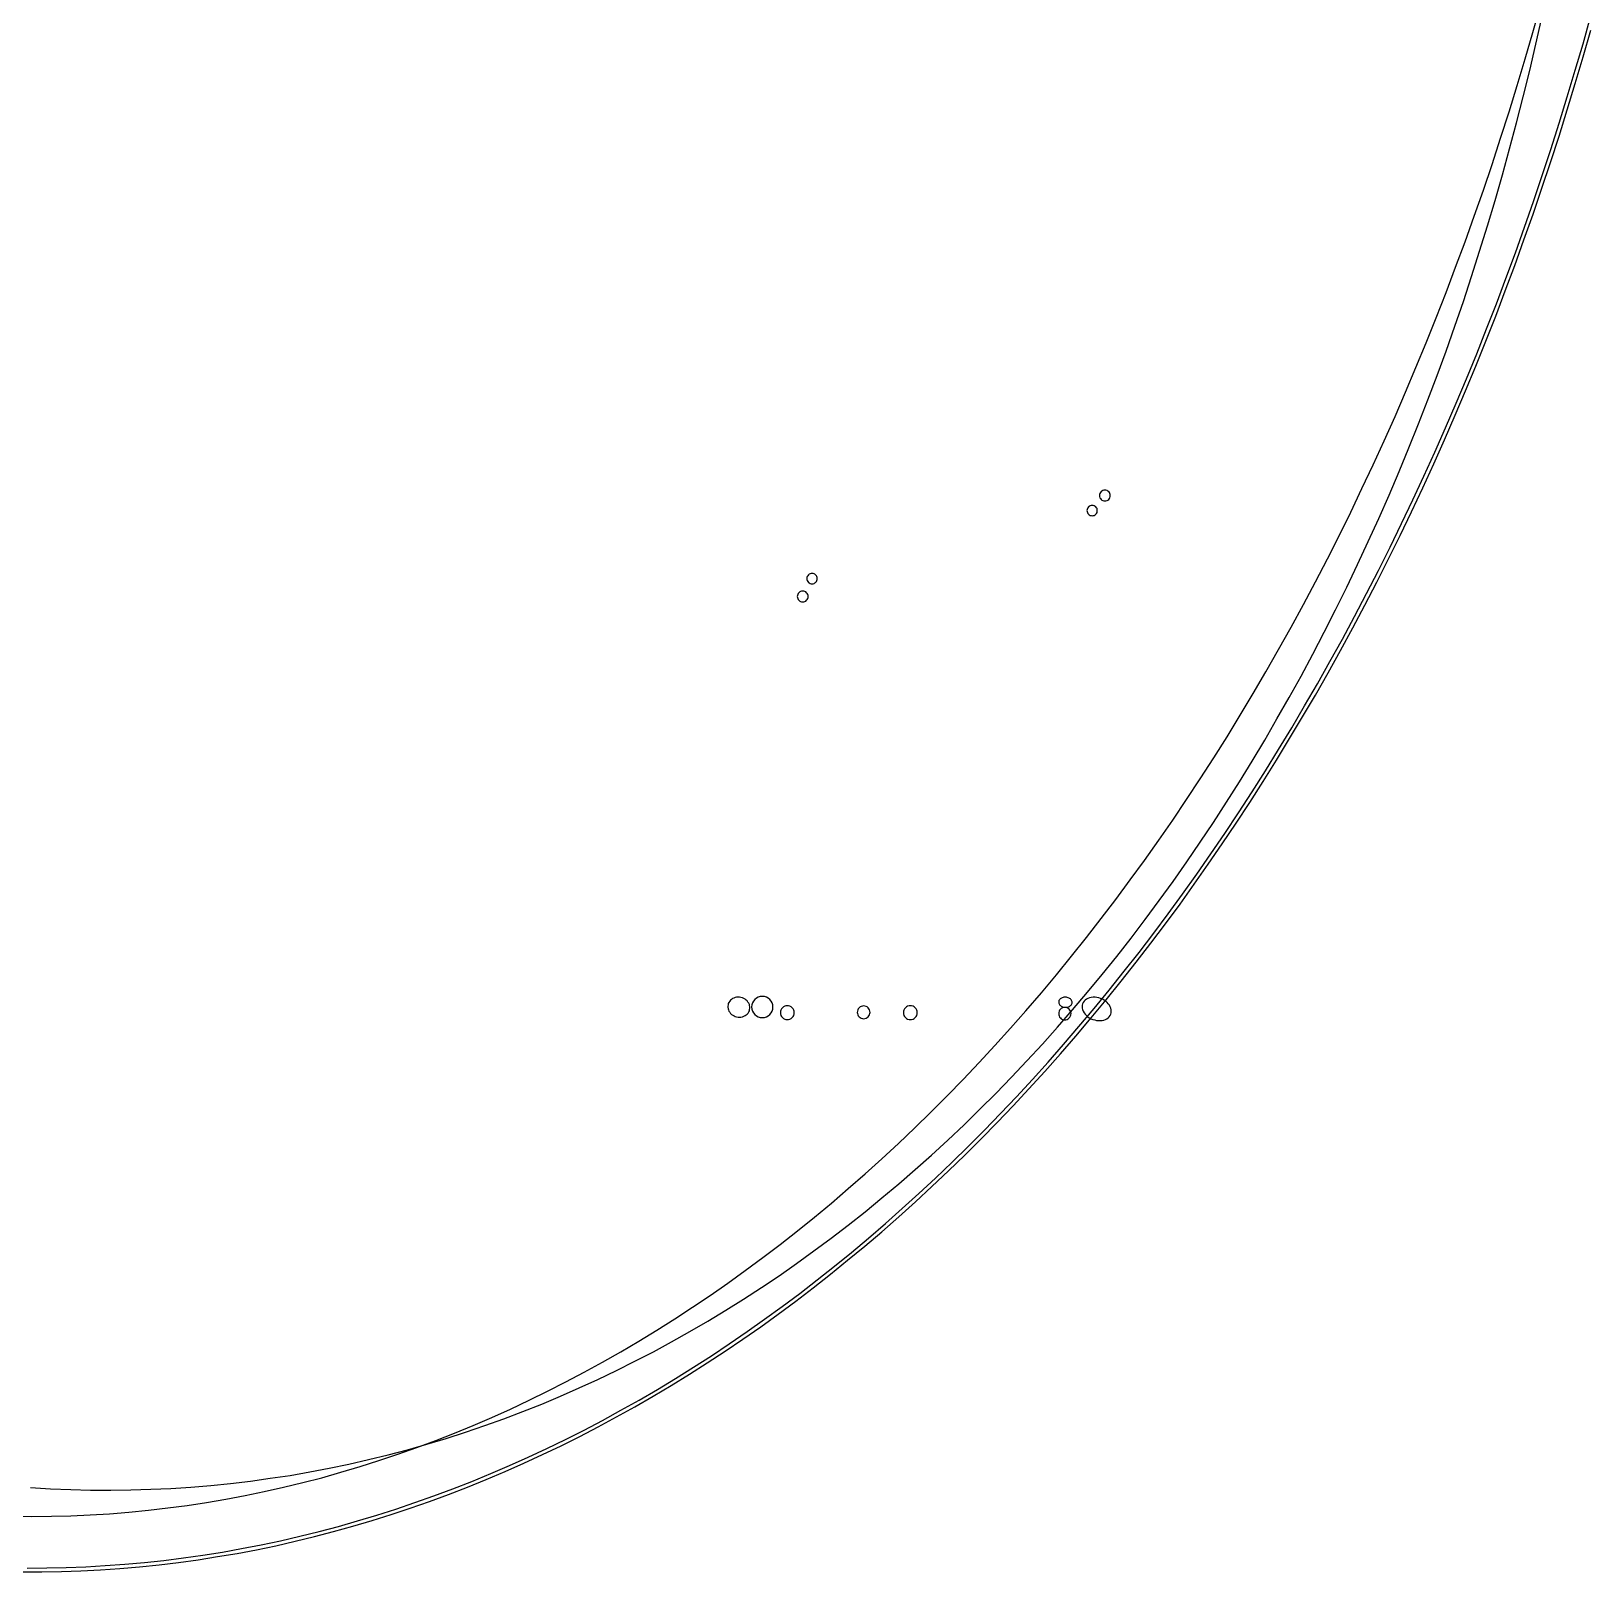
# Model space of a CAD drawing. Extents: x -1 to 217, y -22 to 302.
# Drawn here: x 107.8 to 208.7, y -22.3 to 77.4 of the extents above; entities that cross this region are included whole.
import ezdxf

# ---------------------------------------------------------------- set-up
doc = ezdxf.new("R2010")
doc.units = 0

msp = doc.modelspace()

# ---------------------------------------------------------------- linework, layer by layer
at = {"layer": 'CIRCLES'}
for p, q in [((176.97, 47.44), (176.95, 47.38)), ((177, 47.5), (176.97, 47.44)), ((177.04, 47.56), (177, 47.5)), ((177.1, 47.6), (177.04, 47.56)), ((177.16, 47.63), (177.1, 47.6)), ((177.22, 47.65), (177.16, 47.63)), ((177.29, 47.66), (177.22, 47.65)), ((177.36, 47.65), (177.29, 47.66)), ((177.43, 47.63), (177.36, 47.65)), ((177.49, 47.6), (177.43, 47.63)), ((177.54, 47.56), (177.49, 47.6)), ((177.58, 47.5), (177.54, 47.56)), ((177.62, 47.44), (177.58, 47.5)), ((177.64, 47.38), (177.62, 47.44)), ((176.16, 46.46), (176.14, 46.4)), ((176.19, 46.52), (176.16, 46.46)), ((176.23, 46.57), (176.19, 46.52)), ((176.28, 46.61), (176.23, 46.57)), ((176.34, 46.64), (176.28, 46.61)), ((176.4, 46.66), (176.34, 46.64)), ((176.47, 46.67), (176.4, 46.66)), ((176.53, 46.66), (176.47, 46.67)), ((176.59, 46.64), (176.53, 46.66)), ((176.65, 46.61), (176.59, 46.64)), ((176.7, 46.57), (176.65, 46.61)), ((176.74, 46.52), (176.7, 46.57)), ((176.78, 46.46), (176.74, 46.52)), ((176.79, 46.4), (176.78, 46.46)), ((176.95, 47.38), (176.94, 47.31)), ((176.94, 47.31), (176.95, 47.24)), ((176.95, 47.24), (176.97, 47.17)), ((176.97, 47.17), (177, 47.11)), ((177, 47.11), (177.04, 47.06)), ((177.04, 47.06), (177.1, 47.01)), ((177.1, 47.01), (177.16, 46.98)), ((177.16, 46.98), (177.22, 46.96)), ((177.22, 46.96), (177.29, 46.96)), ((177.29, 46.96), (177.36, 46.96)), ((177.36, 46.96), (177.43, 46.98)), ((177.43, 46.98), (177.49, 47.01)), ((177.49, 47.01), (177.54, 47.06)), ((177.54, 47.06), (177.58, 47.11)), ((177.58, 47.11), (177.62, 47.17)), ((177.62, 47.17), (177.64, 47.24)), ((177.64, 47.31), (177.64, 47.38)), ((177.64, 47.24), (177.64, 47.31)), ((176.14, 46.4), (176.13, 46.33)), ((176.13, 46.33), (176.14, 46.27)), ((176.14, 46.27), (176.16, 46.21)), ((176.16, 46.21), (176.19, 46.15)), ((176.19, 46.15), (176.23, 46.1)), ((176.23, 46.1), (176.28, 46.06)), ((176.28, 46.06), (176.34, 46.02)), ((176.34, 46.02), (176.4, 46.01)), ((176.4, 46.01), (176.47, 46)), ((176.47, 46), (176.53, 46.01)), ((176.53, 46.01), (176.59, 46.02)), ((176.59, 46.02), (176.65, 46.06)), ((176.65, 46.06), (176.7, 46.1)), ((176.7, 46.1), (176.74, 46.15)), ((176.74, 46.15), (176.78, 46.21)), ((176.78, 46.21), (176.79, 46.27)), ((176.8, 46.33), (176.79, 46.4)), ((176.79, 46.27), (176.8, 46.33)), ((158.02, 42), (158.01, 41.93)), ((158.01, 41.93), (158.02, 41.87)), ((158.04, 42.06), (158.02, 42)), ((158.02, 41.87), (158.04, 41.8)), ((158.07, 42.12), (158.04, 42.06)), ((158.04, 41.8), (158.07, 41.75)), ((158.11, 42.17), (158.07, 42.12)), ((158.07, 41.75), (158.11, 41.69)), ((158.16, 42.21), (158.11, 42.17)), ((158.11, 41.69), (158.16, 41.65)), ((158.22, 42.24), (158.16, 42.21)), ((158.16, 41.65), (158.22, 41.62)), ((158.28, 42.26), (158.22, 42.24)), ((158.22, 41.62), (158.28, 41.6)), ((158.35, 42.27), (158.28, 42.26)), ((158.28, 41.6), (158.35, 41.6)), ((158.41, 42.26), (158.35, 42.27)), ((158.35, 41.6), (158.41, 41.6)), ((158.48, 42.24), (158.41, 42.26)), ((158.41, 41.6), (158.48, 41.62)), ((158.53, 42.21), (158.48, 42.24)), ((158.48, 41.62), (158.53, 41.65)), ((158.58, 42.17), (158.53, 42.21)), ((158.53, 41.65), (158.58, 41.69)), ((158.63, 42.12), (158.58, 42.17)), ((158.58, 41.69), (158.63, 41.75)), ((158.66, 42.06), (158.63, 42.12)), ((158.63, 41.75), (158.66, 41.8)), ((158.68, 42), (158.66, 42.06)), ((158.66, 41.8), (158.68, 41.87)), ((158.68, 41.93), (158.68, 42)), ((158.68, 41.87), (158.68, 41.93)), ((157.4, 40.84), (157.39, 40.78)), ((157.39, 40.78), (157.4, 40.71)), ((157.42, 40.91), (157.4, 40.84)), ((157.4, 40.71), (157.42, 40.64)), ((157.45, 40.97), (157.42, 40.91)), ((157.42, 40.64), (157.45, 40.58)), ((157.49, 41.02), (157.45, 40.97)), ((157.45, 40.58), (157.49, 40.53)), ((157.55, 41.07), (157.49, 41.02)), ((157.49, 40.53), (157.55, 40.48)), ((157.61, 41.1), (157.55, 41.07)), ((157.55, 40.48), (157.61, 40.45)), ((157.67, 41.12), (157.61, 41.1)), ((157.61, 40.45), (157.67, 40.43)), ((157.74, 41.13), (157.67, 41.12)), ((157.67, 40.43), (157.74, 40.42)), ((157.81, 41.12), (157.74, 41.13)), ((157.74, 40.42), (157.81, 40.43)), ((157.88, 41.1), (157.81, 41.12)), ((157.81, 40.43), (157.88, 40.45)), ((157.94, 41.07), (157.88, 41.1)), ((157.88, 40.45), (157.94, 40.48)), ((157.99, 41.02), (157.94, 41.07)), ((157.94, 40.48), (157.99, 40.53)), ((158.04, 40.97), (157.99, 41.02)), ((157.99, 40.53), (158.04, 40.58)), ((158.07, 40.91), (158.04, 40.97)), ((158.04, 40.58), (158.07, 40.64)), ((158.09, 40.84), (158.07, 40.91)), ((158.07, 40.64), (158.09, 40.71)), ((158.09, 40.78), (158.09, 40.84)), ((158.09, 40.71), (158.09, 40.78)), ((154.45, 14.34), (154.44, 14.21)), ((154.44, 14.21), (154.45, 14.08)), ((154.49, 14.47), (154.45, 14.34)), ((154.56, 14.59), (154.49, 14.47)), ((154.64, 14.7), (154.56, 14.59)), ((154.75, 14.78), (154.64, 14.7)), ((154.87, 14.85), (154.75, 14.78)), ((155, 14.89), (154.87, 14.85)), ((155.13, 14.9), (155, 14.89)), ((155.27, 14.89), (155.13, 14.9)), ((155.39, 14.85), (155.27, 14.89)), ((155.51, 14.78), (155.39, 14.85)), ((155.62, 14.7), (155.51, 14.78)), ((155.7, 14.59), (155.62, 14.7)), ((155.77, 14.47), (155.7, 14.59)), ((155.81, 14.34), (155.77, 14.47)), ((155.82, 14.21), (155.81, 14.34)), ((155.81, 14.08), (155.82, 14.21)), ((156.43, 14.16), (156.38, 14.09)), ((156.5, 14.21), (156.43, 14.16)), ((156.58, 14.26), (156.5, 14.21)), ((156.66, 14.28), (156.58, 14.26)), ((156.75, 14.29), (156.66, 14.28)), ((156.83, 14.28), (156.75, 14.29)), ((156.92, 14.26), (156.83, 14.28)), ((157, 14.21), (156.92, 14.26)), ((157.06, 14.16), (157, 14.21)), ((157.12, 14.09), (157.06, 14.16)), ((161.39, 14.16), (161.34, 14.09)), ((161.45, 14.21), (161.39, 14.16)), ((161.53, 14.25), (161.45, 14.21)), ((161.6, 14.27), (161.53, 14.25)), ((161.68, 14.28), (161.6, 14.27)), ((161.76, 14.27), (161.68, 14.28)), ((161.84, 14.25), (161.76, 14.27)), ((161.91, 14.21), (161.84, 14.25)), ((161.98, 14.16), (161.91, 14.21)), ((162.03, 14.09), (161.98, 14.16)), ((164.39, 14.16), (164.33, 14.09)), ((164.46, 14.21), (164.39, 14.16)), ((164.53, 14.26), (164.46, 14.21)), ((164.62, 14.28), (164.53, 14.26)), ((164.71, 14.29), (164.62, 14.28)), ((164.79, 14.28), (164.71, 14.29)), ((164.88, 14.26), (164.79, 14.28)), ((164.95, 14.21), (164.88, 14.26)), ((165.02, 14.16), (164.95, 14.21)), ((165.08, 14.09), (165.02, 14.16)), ((174.54, 14.15), (174.47, 14.11)), ((174.62, 14.17), (174.54, 14.15)), ((174.7, 14.18), (174.62, 14.17)), ((174.77, 14.17), (174.7, 14.18)), ((174.85, 14.15), (174.77, 14.17)), ((174.92, 14.11), (174.85, 14.15)), ((154.45, 14.08), (154.49, 13.95)), ((154.49, 13.95), (154.56, 13.83)), ((154.56, 13.83), (154.64, 13.72)), ((154.64, 13.72), (154.75, 13.64)), ((154.75, 13.64), (154.87, 13.57)), ((154.87, 13.57), (155, 13.53)), ((155, 13.53), (155.13, 13.52)), ((155.13, 13.52), (155.27, 13.53)), ((155.27, 13.53), (155.39, 13.57)), ((155.39, 13.57), (155.51, 13.64)), ((155.51, 13.64), (155.62, 13.72)), ((155.62, 13.72), (155.7, 13.83)), ((155.7, 13.83), (155.77, 13.95)), ((155.77, 13.95), (155.81, 14.08)), ((156.31, 13.93), (156.3, 13.84)), ((156.3, 13.84), (156.31, 13.76)), ((156.33, 14.01), (156.31, 13.93)), ((156.31, 13.76), (156.33, 13.67)), ((156.38, 14.09), (156.33, 14.01)), ((156.33, 13.67), (156.38, 13.59)), ((156.38, 13.59), (156.43, 13.53)), ((156.43, 13.53), (156.5, 13.47)), ((156.5, 13.47), (156.58, 13.43)), ((156.58, 13.43), (156.66, 13.4)), ((156.66, 13.4), (156.75, 13.4)), ((156.75, 13.4), (156.83, 13.4)), ((156.83, 13.4), (156.92, 13.43)), ((156.92, 13.43), (157, 13.47)), ((157, 13.47), (157.06, 13.53)), ((157.06, 13.53), (157.12, 13.59)), ((157.16, 14.01), (157.12, 14.09)), ((157.12, 13.59), (157.16, 13.67)), ((157.19, 13.93), (157.16, 14.01)), ((157.16, 13.67), (157.19, 13.76)), ((157.19, 13.84), (157.19, 13.93)), ((157.19, 13.76), (157.19, 13.84)), ((161.28, 13.95), (161.27, 13.86)), ((161.27, 13.86), (161.28, 13.78)), ((161.3, 14.02), (161.28, 13.95)), ((161.28, 13.78), (161.3, 13.71)), ((161.34, 14.09), (161.3, 14.02)), ((161.3, 13.71), (161.34, 13.63)), ((161.34, 13.63), (161.39, 13.57)), ((161.39, 13.57), (161.45, 13.52)), ((161.45, 13.52), (161.53, 13.48)), ((161.53, 13.48), (161.6, 13.46)), ((161.6, 13.46), (161.68, 13.45)), ((161.68, 13.45), (161.76, 13.46)), ((161.76, 13.46), (161.84, 13.48)), ((161.84, 13.48), (161.91, 13.52)), ((161.91, 13.52), (161.98, 13.57)), ((161.98, 13.57), (162.03, 13.63)), ((162.07, 14.02), (162.03, 14.09)), ((162.03, 13.63), (162.07, 13.71)), ((162.09, 13.95), (162.07, 14.02)), ((162.07, 13.71), (162.09, 13.78)), ((162.1, 13.86), (162.09, 13.95)), ((162.09, 13.78), (162.1, 13.86)), ((164.27, 13.93), (164.26, 13.84)), ((164.26, 13.84), (164.27, 13.76)), ((164.29, 14.01), (164.27, 13.93)), ((164.27, 13.76), (164.29, 13.67)), ((164.33, 14.09), (164.29, 14.01)), ((164.29, 13.67), (164.33, 13.59)), ((164.33, 13.59), (164.39, 13.53)), ((164.39, 13.53), (164.46, 13.47)), ((164.46, 13.47), (164.53, 13.43)), ((164.53, 13.43), (164.62, 13.4)), ((164.62, 13.4), (164.71, 13.4)), ((164.71, 13.4), (164.79, 13.4)), ((164.79, 13.4), (164.88, 13.43)), ((164.88, 13.43), (164.95, 13.47)), ((164.95, 13.47), (165.02, 13.53)), ((165.02, 13.53), (165.08, 13.59)), ((165.12, 14.01), (165.08, 14.09)), ((165.08, 13.59), (165.12, 13.67)), ((165.14, 13.93), (165.12, 14.01)), ((165.12, 13.67), (165.14, 13.76)), ((165.15, 13.84), (165.14, 13.93)), ((165.14, 13.76), (165.15, 13.84)), ((174.33, 13.93), (174.3, 13.86)), ((174.3, 13.86), (174.3, 13.78)), ((174.3, 13.78), (174.3, 13.7)), ((174.3, 13.7), (174.33, 13.63)), ((174.36, 14), (174.33, 13.93)), ((174.33, 13.63), (174.36, 13.56)), ((174.41, 14.06), (174.36, 14)), ((174.36, 13.56), (174.41, 13.5)), ((174.47, 14.11), (174.41, 14.06)), ((174.41, 13.5), (174.47, 13.45)), ((174.47, 13.45), (174.54, 13.41)), ((174.54, 13.41), (174.62, 13.39)), ((174.62, 13.39), (174.7, 13.38)), ((174.7, 13.38), (174.77, 13.39)), ((174.77, 13.39), (174.85, 13.41)), ((174.85, 13.41), (174.92, 13.45)), ((174.98, 14.06), (174.92, 14.11)), ((174.92, 13.45), (174.98, 13.5)), ((175.03, 14), (174.98, 14.06)), ((174.98, 13.5), (175.03, 13.56)), ((175.07, 13.93), (175.03, 14)), ((175.03, 13.56), (175.07, 13.63)), ((175.09, 13.86), (175.07, 13.93)), ((175.07, 13.63), (175.09, 13.7)), ((175.1, 13.78), (175.09, 13.86)), ((175.09, 13.7), (175.1, 13.78))]:
    msp.add_line(p, q, dxfattribs=at)
at = {"layer": 'ELLIPSES'}
for p, q in [((204.98, 77.28), (205.47, 79.02)), ((205.17, 76.52), (205.55, 78.23)), ((208.22, 76.55), (208.7, 78.29)), ((204.48, 75.56), (204.98, 77.28)), ((208.23, 75.7), (208.72, 77.43)), ((204.77, 74.81), (205.17, 76.52)), ((207.72, 74.83), (208.22, 76.55)), ((207.72, 73.98), (208.23, 75.7)), ((203.96, 73.84), (204.48, 75.56)), ((204.35, 73.11), (204.77, 74.81)), ((207.2, 73.11), (207.72, 74.83)), ((203.44, 72.13), (203.96, 73.84)), ((207.2, 72.27), (207.72, 73.98)), ((203.92, 71.42), (204.35, 73.11)), ((206.67, 71.4), (207.2, 73.11)), ((202.89, 70.43), (203.44, 72.13)), ((206.67, 70.57), (207.2, 72.27)), ((203.47, 69.74), (203.92, 71.42)), ((206.13, 69.7), (206.67, 71.4)), ((202.34, 68.74), (202.89, 70.43)), ((203.01, 68.07), (203.47, 69.74)), ((205.58, 68.02), (206.13, 69.7)), ((206.12, 68.87), (206.67, 70.57)), ((201.77, 67.06), (202.34, 68.74)), ((205.56, 67.19), (206.12, 68.87)), ((202.53, 66.41), (203.01, 68.07)), ((205.01, 66.34), (205.58, 68.02)), ((201.18, 65.38), (201.77, 67.06)), ((204.99, 65.51), (205.56, 67.19)), ((202.04, 64.76), (202.53, 66.41)), ((204.43, 64.67), (205.01, 66.34)), ((200.59, 63.73), (201.18, 65.38)), ((201.53, 63.12), (202.04, 64.76)), ((203.84, 63.01), (204.43, 64.67)), ((204.4, 63.85), (204.99, 65.51)), ((199.98, 62.08), (200.59, 63.73)), ((203.81, 62.2), (204.4, 63.85)), ((201.01, 61.49), (201.53, 63.12)), ((203.23, 61.36), (203.84, 63.01)), ((199.36, 60.44), (199.98, 62.08)), ((203.19, 60.55), (203.81, 62.2)), ((200.48, 59.87), (201.01, 61.49)), ((202.57, 58.92), (203.19, 60.55)), ((202.62, 59.72), (203.23, 61.36)), ((198.72, 58.81), (199.36, 60.44)), ((199.93, 58.26), (200.48, 59.87)), ((201.98, 58.09), (202.62, 59.72)), ((198.08, 57.2), (198.72, 58.81)), ((201.93, 57.3), (202.57, 58.92)), ((199.36, 56.66), (199.93, 58.26)), ((201.34, 56.48), (201.98, 58.09)), ((197.41, 55.59), (198.08, 57.2)), ((198.78, 55.08), (199.36, 56.66)), ((201.28, 55.68), (201.93, 57.3)), ((196.74, 54), (197.41, 55.59)), ((200.62, 54.08), (201.28, 55.68)), ((200.68, 54.87), (201.34, 56.48)), ((198.19, 53.5), (198.78, 55.08)), ((200.01, 53.28), (200.68, 54.87)), ((196.06, 52.42), (196.74, 54)), ((197.58, 51.94), (198.19, 53.5)), ((199.95, 52.5), (200.62, 54.08)), ((199.26, 50.92), (199.95, 52.5)), ((199.33, 51.69), (200.01, 53.28)), ((195.36, 50.85), (196.06, 52.42)), ((196.96, 50.39), (197.58, 51.94)), ((198.64, 50.12), (199.33, 51.69)), ((194.65, 49.3), (195.36, 50.85)), ((198.56, 49.35), (199.26, 50.92)), ((196.32, 48.86), (196.96, 50.39)), ((197.93, 48.56), (198.64, 50.12)), ((193.92, 47.76), (194.65, 49.3)), ((195.67, 47.33), (196.32, 48.86)), ((197.21, 47.02), (197.93, 48.56)), ((197.85, 47.8), (198.56, 49.35)), ((193.19, 46.23), (193.92, 47.76)), ((197.12, 46.26), (197.85, 47.8)), ((195.01, 45.82), (195.67, 47.33)), ((196.48, 45.49), (197.21, 47.02)), ((192.44, 44.71), (193.19, 46.23)), ((194.33, 44.33), (195.01, 45.82)), ((195.74, 43.96), (196.48, 45.49)), ((196.39, 44.73), (197.12, 46.26)), ((191.68, 43.21), (192.44, 44.71)), ((195.64, 43.22), (196.39, 44.73)), ((193.64, 42.84), (194.33, 44.33)), ((194.98, 42.46), (195.74, 43.96)), ((190.91, 41.72), (191.68, 43.21)), ((192.93, 41.37), (193.64, 42.84)), ((194.22, 40.96), (194.98, 42.46)), ((194.88, 41.71), (195.64, 43.22)), ((190.13, 40.25), (190.91, 41.72)), ((192.21, 39.91), (192.93, 41.37)), ((194.11, 40.22), (194.88, 41.71)), ((193.44, 39.48), (194.22, 40.96)), ((189.33, 38.79), (190.13, 40.25)), ((191.48, 38.47), (192.21, 39.91)), ((192.65, 38.01), (193.44, 39.48)), ((193.33, 38.75), (194.11, 40.22)), ((188.53, 37.34), (189.33, 38.79)), ((190.74, 37.04), (191.48, 38.47)), ((192.53, 37.29), (193.33, 38.75)), ((187.71, 35.91), (188.53, 37.34)), ((191.85, 36.56), (192.65, 38.01)), ((189.98, 35.63), (190.74, 37.04)), ((191.04, 35.12), (191.85, 36.56)), ((191.73, 35.84), (192.53, 37.29)), ((186.88, 34.49), (187.71, 35.91)), ((189.21, 34.23), (189.98, 35.63)), ((190.91, 34.4), (191.73, 35.84)), ((186.04, 33.09), (186.88, 34.49)), ((190.08, 32.98), (190.91, 34.4)), ((190.21, 33.69), (191.04, 35.12)), ((188.42, 32.85), (189.21, 34.23)), ((189.38, 32.28), (190.21, 33.69)), ((185.19, 31.7), (186.04, 33.09)), ((187.63, 31.48), (188.42, 32.85)), ((189.24, 31.58), (190.08, 32.98)), ((184.33, 30.33), (185.19, 31.7)), ((186.82, 30.12), (187.63, 31.48)), ((188.39, 30.19), (189.24, 31.58)), ((188.53, 30.88), (189.38, 32.28)), ((183.45, 28.97), (184.33, 30.33)), ((187.68, 29.5), (188.53, 30.88)), ((185.99, 28.79), (186.82, 30.12)), ((186.81, 28.13), (187.68, 29.5)), ((187.53, 28.81), (188.39, 30.19)), ((182.57, 27.63), (183.45, 28.97)), ((185.16, 27.47), (185.99, 28.79)), ((186.66, 27.45), (187.53, 28.81)), ((181.68, 26.31), (182.57, 27.63)), ((184.31, 26.16), (185.16, 27.47)), ((185.78, 26.1), (186.66, 27.45)), ((185.93, 26.78), (186.81, 28.13)), ((180.77, 25), (181.68, 26.31)), ((185.04, 25.44), (185.93, 26.78)), ((183.45, 24.87), (184.31, 26.16)), ((184.15, 24.12), (185.04, 25.44)), ((184.88, 24.77), (185.78, 26.1)), ((179.86, 23.7), (180.77, 25)), ((182.58, 23.6), (183.45, 24.87)), ((183.98, 23.45), (184.88, 24.77)), ((178.93, 22.43), (179.86, 23.7)), ((181.7, 22.34), (182.58, 23.6)), ((183.07, 22.15), (183.98, 23.45)), ((183.24, 22.81), (184.15, 24.12)), ((178, 21.17), (178.93, 22.43)), ((180.81, 21.1), (181.7, 22.34)), ((182.32, 21.52), (183.24, 22.81)), ((181.39, 20.24), (182.32, 21.52)), ((182.15, 20.87), (183.07, 22.15)), ((177.05, 19.93), (178, 21.17)), ((179.9, 19.88), (180.81, 21.1)), ((180.45, 18.98), (181.39, 20.24)), ((181.21, 19.6), (182.15, 20.87)), ((176.1, 18.7), (177.05, 19.93)), ((178.98, 18.67), (179.9, 19.88)), ((180.27, 18.34), (181.21, 19.6)), ((175.13, 17.49), (176.1, 18.7)), ((178.06, 17.48), (178.98, 18.67)), ((179.32, 17.11), (180.27, 18.34)), ((179.5, 17.74), (180.45, 18.98)), ((174.16, 16.3), (175.13, 17.49)), ((177.12, 16.31), (178.06, 17.48)), ((178.54, 16.52), (179.5, 17.74)), ((173.18, 15.12), (174.16, 16.3)), ((176.16, 15.16), (177.12, 16.31)), ((177.57, 15.31), (178.54, 16.52)), ((178.35, 15.89), (179.32, 17.11)), ((175.2, 14.02), (176.16, 15.16)), ((176.6, 14.11), (177.57, 15.31)), ((177.38, 14.68), (178.35, 15.89)), ((152.91, 14.35), (152.9, 14.27)), ((152.9, 14.27), (152.9, 14.19)), ((152.9, 14.19), (152.91, 14.1)), ((152.93, 14.43), (152.91, 14.35)), ((152.97, 14.51), (152.93, 14.43)), ((153.02, 14.58), (152.97, 14.51)), ((153.07, 14.65), (153.02, 14.58)), ((153.14, 14.7), (153.07, 14.65)), ((153.21, 14.75), (153.14, 14.7)), ((153.29, 14.79), (153.21, 14.75)), ((153.38, 14.82), (153.29, 14.79)), ((153.47, 14.84), (153.38, 14.82)), ((153.56, 14.84), (153.47, 14.84)), ((153.66, 14.84), (153.56, 14.84)), ((153.75, 14.83), (153.66, 14.84)), ((153.84, 14.8), (153.75, 14.83)), ((153.93, 14.76), (153.84, 14.8)), ((154.01, 14.72), (153.93, 14.76)), ((154.08, 14.66), (154.01, 14.72)), ((154.15, 14.6), (154.08, 14.66)), ((154.2, 14.53), (154.15, 14.6)), ((154.25, 14.46), (154.2, 14.53)), ((154.29, 14.38), (154.25, 14.46)), ((154.31, 14.3), (154.29, 14.38)), ((154.32, 14.21), (154.31, 14.3)), ((154.31, 14.05), (154.32, 14.13)), ((154.32, 14.13), (154.32, 14.21)), ((172.18, 13.97), (173.18, 15.12)), ((174.31, 14.58), (174.3, 14.54)), ((174.3, 14.54), (174.3, 14.5)), ((174.3, 14.5), (174.31, 14.45)), ((174.32, 14.62), (174.31, 14.58)), ((174.31, 14.45), (174.33, 14.41)), ((174.34, 14.66), (174.32, 14.62)), ((174.33, 14.41), (174.35, 14.37)), ((174.37, 14.7), (174.34, 14.66)), ((174.35, 14.37), (174.38, 14.33)), ((174.4, 14.73), (174.37, 14.7)), ((174.38, 14.33), (174.42, 14.3)), ((174.44, 14.77), (174.4, 14.73)), ((174.42, 14.3), (174.46, 14.27)), ((174.48, 14.79), (174.44, 14.77)), ((174.46, 14.27), (174.5, 14.24)), ((174.53, 14.81), (174.48, 14.79)), ((174.5, 14.24), (174.55, 14.22)), ((174.58, 14.83), (174.53, 14.81)), ((174.55, 14.22), (174.61, 14.2)), ((174.64, 14.84), (174.58, 14.83)), ((174.61, 14.2), (174.66, 14.19)), ((174.7, 14.85), (174.64, 14.84)), ((174.66, 14.19), (174.72, 14.19)), ((174.75, 14.85), (174.7, 14.85)), ((174.72, 14.19), (174.78, 14.19)), ((174.81, 14.84), (174.75, 14.85)), ((174.78, 14.19), (174.83, 14.19)), ((174.86, 14.83), (174.81, 14.84)), ((174.83, 14.19), (174.89, 14.2)), ((174.92, 14.81), (174.86, 14.83)), ((174.89, 14.2), (174.94, 14.22)), ((174.97, 14.79), (174.92, 14.81)), ((174.94, 14.22), (174.99, 14.24)), ((175.01, 14.76), (174.97, 14.79)), ((174.99, 14.24), (175.03, 14.27)), ((175.06, 14.73), (175.01, 14.76)), ((175.03, 14.27), (175.07, 14.3)), ((175.09, 14.7), (175.06, 14.73)), ((175.07, 14.3), (175.1, 14.33)), ((175.12, 14.66), (175.09, 14.7)), ((175.1, 14.33), (175.13, 14.37)), ((175.14, 14.62), (175.12, 14.66)), ((175.13, 14.37), (175.15, 14.41)), ((175.16, 14.58), (175.14, 14.62)), ((175.15, 14.41), (175.17, 14.45)), ((175.17, 14.54), (175.16, 14.58)), ((175.17, 14.49), (175.17, 14.54)), ((175.17, 14.45), (175.17, 14.49)), ((175.83, 14.33), (175.82, 14.23)), ((175.82, 14.23), (175.83, 14.14)), ((175.85, 14.42), (175.83, 14.33)), ((175.83, 14.14), (175.85, 14.04)), ((175.89, 14.51), (175.85, 14.42)), ((175.95, 14.59), (175.89, 14.51)), ((176.02, 14.66), (175.95, 14.59)), ((176.1, 14.72), (176.02, 14.66)), ((176.19, 14.77), (176.1, 14.72)), ((176.3, 14.8), (176.19, 14.77)), ((176.41, 14.83), (176.3, 14.8)), ((176.4, 13.5), (177.38, 14.68)), ((176.53, 14.84), (176.41, 14.83)), ((176.65, 14.84), (176.53, 14.84)), ((176.77, 14.83), (176.65, 14.84)), ((176.89, 14.8), (176.77, 14.83)), ((177.01, 14.76), (176.89, 14.8)), ((177.13, 14.71), (177.01, 14.76)), ((177.24, 14.65), (177.13, 14.71)), ((177.34, 14.58), (177.24, 14.65)), ((177.43, 14.5), (177.34, 14.58)), ((177.51, 14.42), (177.43, 14.5)), ((177.58, 14.33), (177.51, 14.42)), ((177.64, 14.23), (177.58, 14.33)), ((177.67, 14.13), (177.64, 14.23)), ((177.7, 14.03), (177.67, 14.13)), ((152.91, 14.1), (152.94, 14.02)), ((152.94, 14.02), (152.97, 13.94)), ((152.97, 13.94), (153.02, 13.87)), ((153.02, 13.87), (153.08, 13.8)), ((153.08, 13.8), (153.14, 13.73)), ((153.14, 13.73), (153.22, 13.68)), ((153.22, 13.68), (153.3, 13.64)), ((153.3, 13.64), (153.38, 13.6)), ((153.38, 13.6), (153.47, 13.57)), ((153.47, 13.57), (153.57, 13.56)), ((153.57, 13.56), (153.66, 13.56)), ((153.66, 13.56), (153.75, 13.56)), ((153.75, 13.56), (153.84, 13.58)), ((153.84, 13.58), (153.93, 13.61)), ((153.93, 13.61), (154.01, 13.65)), ((154.01, 13.65), (154.08, 13.7)), ((154.08, 13.7), (154.15, 13.75)), ((154.15, 13.75), (154.21, 13.82)), ((154.21, 13.82), (154.25, 13.89)), ((154.25, 13.89), (154.29, 13.97)), ((154.29, 13.97), (154.31, 14.05)), ((171.18, 12.83), (172.18, 13.97)), ((174.23, 12.9), (175.2, 14.02)), ((175.41, 12.33), (176.4, 13.5)), ((175.61, 12.94), (176.6, 14.11)), ((175.85, 14.04), (175.89, 13.94)), ((175.89, 13.94), (175.94, 13.84)), ((175.94, 13.84), (176.01, 13.75)), ((176.01, 13.75), (176.09, 13.66)), ((176.09, 13.66), (176.18, 13.58)), ((176.18, 13.58), (176.28, 13.51)), ((176.28, 13.51), (176.39, 13.45)), ((176.39, 13.45), (176.51, 13.4)), ((176.51, 13.4), (176.63, 13.37)), ((176.63, 13.37), (176.75, 13.34)), ((176.75, 13.34), (176.88, 13.33)), ((176.88, 13.33), (177, 13.33)), ((177, 13.33), (177.11, 13.34)), ((177.11, 13.34), (177.23, 13.36)), ((177.23, 13.36), (177.33, 13.4)), ((177.33, 13.4), (177.42, 13.45)), ((177.42, 13.45), (177.5, 13.51)), ((177.5, 13.51), (177.57, 13.58)), ((177.57, 13.58), (177.63, 13.66)), ((177.63, 13.66), (177.67, 13.75)), ((177.67, 13.75), (177.69, 13.84)), ((177.69, 13.84), (177.7, 13.93)), ((177.7, 13.93), (177.7, 14.03)), ((170.17, 11.71), (171.18, 12.83)), ((173.25, 11.8), (174.23, 12.9)), ((174.41, 11.18), (175.41, 12.33)), ((174.61, 11.78), (175.61, 12.94)), ((169.15, 10.61), (170.17, 11.71)), ((172.25, 10.72), (173.25, 11.8)), ((173.4, 10.04), (174.41, 11.18)), ((173.61, 10.64), (174.61, 11.78)), ((168.12, 9.52), (169.15, 10.61)), ((171.25, 9.66), (172.25, 10.72)), ((172.6, 9.51), (173.61, 10.64)), ((167.09, 8.46), (168.12, 9.52)), ((170.24, 8.62), (171.25, 9.66)), ((171.57, 8.4), (172.6, 9.51)), ((172.38, 8.92), (173.4, 10.04)), ((166.04, 7.41), (167.09, 8.46)), ((169.21, 7.59), (170.24, 8.62)), ((170.54, 7.32), (171.57, 8.4)), ((171.36, 7.82), (172.38, 8.92)), ((164.99, 6.38), (166.04, 7.41)), ((168.18, 6.59), (169.21, 7.59)), ((169.5, 6.24), (170.54, 7.32)), ((170.32, 6.74), (171.36, 7.82)), ((163.93, 5.37), (164.99, 6.38)), ((167.14, 5.6), (168.18, 6.59)), ((168.45, 5.19), (169.5, 6.24)), ((169.28, 5.68), (170.32, 6.74)), ((162.86, 4.38), (163.93, 5.37)), ((166.08, 4.63), (167.14, 5.6)), ((167.4, 4.16), (168.45, 5.19)), ((168.23, 4.63), (169.28, 5.68)), ((161.78, 3.41), (162.86, 4.38)), ((165.02, 3.69), (166.08, 4.63)), ((166.33, 3.14), (167.4, 4.16)), ((167.17, 3.6), (168.23, 4.63)), ((160.69, 2.46), (161.78, 3.41)), ((163.95, 2.76), (165.02, 3.69)), ((165.26, 2.14), (166.33, 3.14)), ((166.1, 2.59), (167.17, 3.6)), ((159.6, 1.52), (160.69, 2.46)), ((162.87, 1.85), (163.95, 2.76)), ((164.18, 1.16), (165.26, 2.14)), ((165.03, 1.6), (166.1, 2.59)), ((158.5, 0.61), (159.6, 1.52)), ((161.78, 0.96), (162.87, 1.85)), ((163.1, 0.2), (164.18, 1.16)), ((163.95, 0.63), (165.03, 1.6)), ((157.4, -0.28), (158.5, 0.61)), ((159.58, -0.75), (160.68, 0.09)), ((160.68, 0.09), (161.78, 0.96)), ((162, -0.74), (163.1, 0.2)), ((162.86, -0.33), (163.95, 0.63)), ((156.28, -1.16), (157.4, -0.28)), ((158.46, -1.58), (159.58, -0.75)), ((160.9, -1.67), (162, -0.74)), ((161.76, -1.26), (162.86, -0.33)), ((154.03, -2.84), (155.16, -2.01)), ((155.16, -2.01), (156.28, -1.16)), ((157.34, -2.39), (158.46, -1.58)), ((159.79, -2.57), (160.9, -1.67)), ((160.65, -2.18), (161.76, -1.26)), ((152.9, -3.66), (154.03, -2.84)), ((156.21, -3.18), (157.34, -2.39)), ((158.67, -3.45), (159.79, -2.57)), ((159.54, -3.08), (160.65, -2.18)), ((151.76, -4.45), (152.9, -3.66)), ((153.92, -4.69), (155.07, -3.94)), ((155.07, -3.94), (156.21, -3.18)), ((157.3, -4.82), (158.42, -3.96)), ((157.55, -4.32), (158.67, -3.45)), ((158.42, -3.96), (159.54, -3.08)), ((150.61, -5.22), (151.76, -4.45)), ((152.77, -5.41), (153.92, -4.69)), ((156.16, -5.66), (157.3, -4.82)), ((156.42, -5.17), (157.55, -4.32)), ((148.3, -6.71), (149.46, -5.98)), ((149.46, -5.98), (150.61, -5.22)), ((151.61, -6.12), (152.77, -5.41)), ((154.14, -6.8), (155.28, -5.99)), ((155.03, -6.48), (156.16, -5.66)), ((155.28, -5.99), (156.42, -5.17)), ((147.14, -7.42), (148.3, -6.71)), ((149.26, -7.46), (150.44, -6.8)), ((150.44, -6.8), (151.61, -6.12)), ((152.99, -7.59), (154.14, -6.8)), ((153.88, -7.28), (155.03, -6.48)), ((145.97, -8.11), (147.14, -7.42)), ((148.08, -8.1), (149.26, -7.46)), ((151.57, -8.82), (152.73, -8.06)), ((151.84, -8.36), (152.99, -7.59)), ((152.73, -8.06), (153.88, -7.28)), ((143.61, -9.43), (144.79, -8.78)), ((144.79, -8.78), (145.97, -8.11)), ((145.7, -9.32), (146.89, -8.72)), ((146.89, -8.72), (148.08, -8.1)), ((150.41, -9.56), (151.57, -8.82)), ((150.68, -9.1), (151.84, -8.36)), ((141.24, -10.66), (142.43, -10.05)), ((142.43, -10.05), (143.61, -9.43)), ((143.29, -10.44), (144.5, -9.89)), ((144.5, -9.89), (145.7, -9.32)), ((148.34, -10.54), (149.51, -9.83)), ((149.24, -10.28), (150.41, -9.56)), ((149.51, -9.83), (150.68, -9.1)), ((140.04, -11.24), (141.24, -10.66)), ((140.86, -11.49), (142.07, -10.98)), ((142.07, -10.98), (143.29, -10.44)), ((146.89, -11.66), (148.07, -10.98)), ((147.16, -11.23), (148.34, -10.54)), ((148.07, -10.98), (149.24, -10.28)), ((137.64, -12.35), (138.84, -11.81)), ((138.4, -12.44), (139.63, -11.97)), ((138.84, -11.81), (140.04, -11.24)), ((139.63, -11.97), (140.86, -11.49)), ((144.79, -12.54), (145.98, -11.89)), ((145.7, -12.32), (146.89, -11.66)), ((145.98, -11.89), (147.16, -11.23)), ((135.22, -13.37), (136.43, -12.87)), ((135.93, -13.31), (137.17, -12.88)), ((136.43, -12.87), (137.64, -12.35)), ((137.17, -12.88), (138.4, -12.44)), ((143.32, -13.58), (144.51, -12.96)), ((143.6, -13.17), (144.79, -12.54)), ((144.51, -12.96), (145.7, -12.32)), ((132.18, -14.44), (133.43, -14.08)), ((132.78, -14.3), (134, -13.84)), ((133.43, -14.08), (134.68, -13.71)), ((134, -13.84), (135.22, -13.37)), ((134.68, -13.71), (135.93, -13.31)), ((141.2, -14.36), (142.4, -13.77)), ((142.12, -14.18), (143.32, -13.58)), ((142.4, -13.77), (143.6, -13.17)), ((128.39, -15.37), (129.66, -15.08)), ((129.66, -15.08), (130.92, -14.77)), ((130.33, -15.14), (131.56, -14.73)), ((130.92, -14.77), (132.18, -14.44)), ((131.56, -14.73), (132.78, -14.3)), ((138.78, -15.46), (139.99, -14.92)), ((139.7, -15.32), (140.91, -14.76)), ((139.99, -14.92), (141.2, -14.36)), ((140.91, -14.76), (142.12, -14.18)), ((123.3, -16.29), (124.58, -16.1)), ((124.58, -16.1), (125.85, -15.88)), ((125.85, -15.88), (127.12, -15.63)), ((126.64, -16.25), (127.87, -15.9)), ((127.12, -15.63), (128.39, -15.37)), ((127.87, -15.9), (129.11, -15.53)), ((129.11, -15.53), (130.33, -15.14)), ((136.34, -16.49), (137.56, -15.98)), ((137.27, -16.37), (138.49, -15.86)), ((137.56, -15.98), (138.78, -15.46)), ((138.49, -15.86), (139.7, -15.32)), ((107.79, -16.89), (109.09, -16.97)), ((109.09, -16.97), (110.39, -17.02)), ((110.39, -17.02), (111.68, -17.05)), ((111.68, -17.05), (112.98, -17.06)), ((112.98, -17.06), (114.28, -17.04)), ((114.28, -17.04), (115.57, -17)), ((115.57, -17), (116.87, -16.94)), ((116.87, -16.94), (118.16, -16.86)), ((118.16, -16.86), (119.45, -16.75)), ((119.45, -16.75), (120.73, -16.62)), ((120.73, -16.62), (122.02, -16.47)), ((122.02, -16.47), (123.3, -16.29)), ((122.91, -17.15), (124.16, -16.87)), ((124.16, -16.87), (125.4, -16.57)), ((125.4, -16.57), (126.64, -16.25)), ((133.89, -17.42), (135.12, -16.97)), ((134.82, -17.34), (136.05, -16.87)), ((135.12, -16.97), (136.34, -16.49)), ((136.05, -16.87), (137.27, -16.37)), ((116.67, -18.21), (117.92, -18.05)), ((117.92, -18.05), (119.17, -17.86)), ((119.17, -17.86), (120.42, -17.64)), ((120.42, -17.64), (121.67, -17.41)), ((121.67, -17.41), (122.91, -17.15)), ((131.43, -18.28), (132.66, -17.86)), ((132.36, -18.22), (133.6, -17.79)), ((132.66, -17.86), (133.89, -17.42)), ((133.6, -17.79), (134.82, -17.34)), ((106.63, -18.75), (107.88, -18.76)), ((107.88, -18.76), (109.14, -18.75)), ((109.14, -18.75), (110.4, -18.72)), ((110.4, -18.72), (111.65, -18.66)), ((111.65, -18.66), (112.91, -18.58)), ((112.91, -18.58), (114.16, -18.48)), ((114.16, -18.48), (115.42, -18.36)), ((115.42, -18.36), (116.67, -18.21)), ((127.71, -19.4), (128.95, -19.05)), ((128.65, -19.39), (129.89, -19.02)), ((128.95, -19.05), (130.19, -18.67)), ((129.89, -19.02), (131.13, -18.63)), ((130.19, -18.67), (131.43, -18.28)), ((131.13, -18.63), (132.36, -18.22)), ((123.96, -20.33), (125.21, -20.04)), ((124.91, -20.36), (126.16, -20.06)), ((125.21, -20.04), (126.46, -19.73)), ((126.16, -20.06), (127.4, -19.74)), ((126.46, -19.73), (127.71, -19.4)), ((127.4, -19.74), (128.65, -19.39)), ((118.94, -21.26), (120.2, -21.06)), ((119.89, -21.36), (121.15, -21.15)), ((120.2, -21.06), (121.45, -20.84)), ((121.15, -21.15), (122.4, -20.91)), ((121.45, -20.84), (122.71, -20.59)), ((122.4, -20.91), (123.66, -20.65)), ((122.71, -20.59), (123.96, -20.33)), ((123.66, -20.65), (124.91, -20.36)), ((107.57, -22.1), (108.84, -22.09)), ((108.84, -22.09), (110.1, -22.06)), ((110.1, -22.06), (111.37, -22.02)), ((111.37, -22.02), (112.63, -21.94)), ((112.32, -22.21), (113.58, -22.12)), ((112.63, -21.94), (113.89, -21.85)), ((113.58, -22.12), (114.84, -22.02)), ((113.89, -21.85), (115.16, -21.74)), ((114.84, -22.02), (116.11, -21.88)), ((115.16, -21.74), (116.42, -21.6)), ((116.11, -21.88), (117.37, -21.73)), ((116.42, -21.6), (117.68, -21.44)), ((117.37, -21.73), (118.63, -21.56)), ((117.68, -21.44), (118.94, -21.26)), ((118.63, -21.56), (119.89, -21.36)), ((107.25, -22.34), (108.52, -22.34)), ((108.52, -22.34), (109.79, -22.32)), ((109.79, -22.32), (111.05, -22.28)), ((111.05, -22.28), (112.32, -22.21))]:
    msp.add_line(p, q, dxfattribs=at)

doc.saveas('drawing.dxf')
